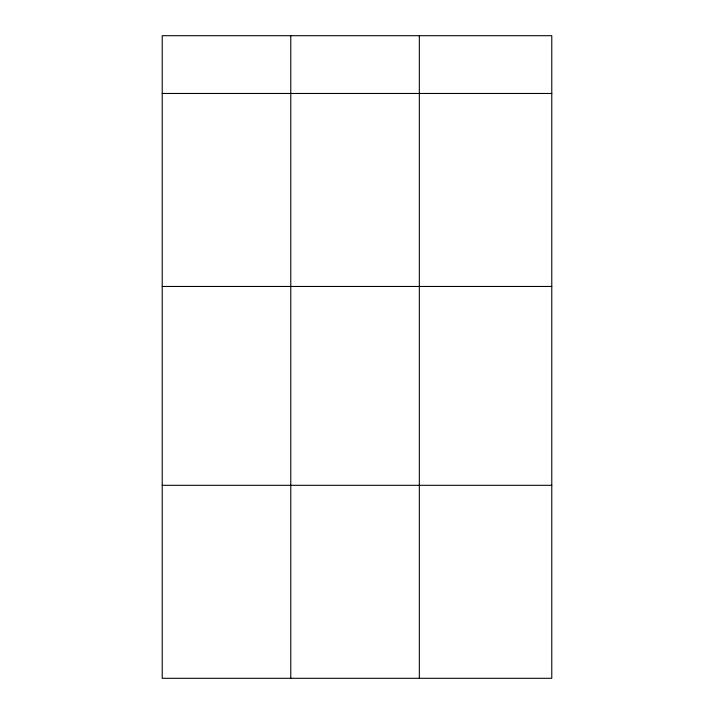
<?xml version="1.0" encoding="UTF-8"?>
<svg xmlns="http://www.w3.org/2000/svg" width="714" height="714" viewBox="0 0 714 714"><rect width="100%" height="100%" fill="white"/><g stroke="black" fill="none" stroke-linecap="round" stroke-linejoin="round"><path stroke-width="1.07" d="M551.779 93.472L551.779 678.3L162.221 678.3L162.221 35.7L551.779 35.7L551.779 93.472L162.221 93.472M162.221 286.466L551.779 286.466M162.221 485.306L551.779 485.306M419.332 35.7L419.332 678.3M290.776 35.7L290.776 678.3"/></g></svg>
